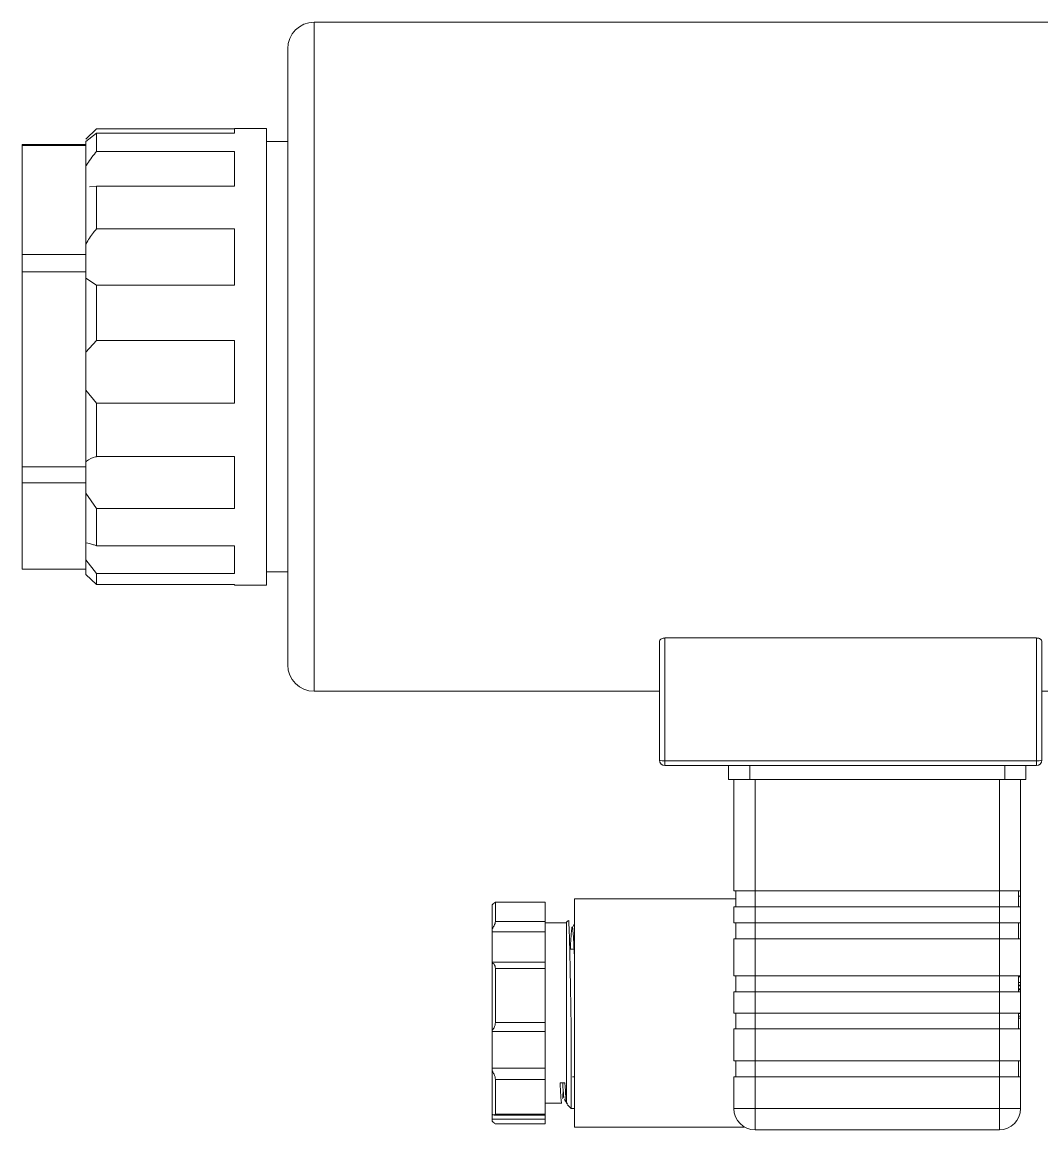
# Model space of a CAD drawing. Header units: millimetres. Extents: x 786 to 1206, y 249 to 546.
# Drawn here: x 1134.39 to 1153.59, y 446.12 to 466.98 of the extents above; entities that cross this region are included whole.
import ezdxf

# ---------------------------------------------------------------- set-up
doc = ezdxf.new("R2010")
doc.units = ezdxf.units.MM

msp = doc.modelspace()

# ---------------------------------------------------------------- linework, layer by layer
at = {"color": 7, "linetype": 'Continuous', "lineweight": 15}
for p, q in [((1154.3545, 466.9806), (1139.8945, 466.9806)), ((1139.3945, 454.8806), (1139.3945, 466.4806)), ((1135.5945, 464.7797), (1135.7945, 464.9699)), ((1138.3945, 464.9699), (1135.7945, 464.9699)), ((1138.9945, 464.9806), (1138.3945, 464.9806)), ((1138.3945, 464.8909), (1138.3945, 464.9806)), ((1138.9945, 456.3806), (1138.9945, 464.9806)), ((1135.7945, 464.8909), (1135.5945, 464.7318)), ((1135.7945, 464.5467), (1135.7945, 464.8909)), ((1138.3945, 464.8909), (1135.7945, 464.8909)), ((1134.3945, 464.6554), (1134.3945, 464.6796)), ((1135.5945, 464.6796), (1134.3945, 464.6796)), ((1134.3945, 462.604), (1134.3945, 464.6554)), ((1135.5945, 464.6554), (1134.3945, 464.6554)), ((1135.5945, 464.2721), (1135.5945, 464.7318)), ((1139.3945, 464.7306), (1138.9945, 464.7306)), ((1138.3945, 464.5467), (1135.7945, 464.5467)), ((1138.3945, 463.89), (1138.3945, 464.5467)), ((1135.5945, 464.2721), (1135.5945, 463.8738)), ((1135.5945, 462.8022), (1135.5945, 463.8738)), ((1135.7945, 463.89), (1135.6639, 463.8794)), ((1135.7945, 463.0877), (1135.7945, 463.89)), ((1138.3945, 463.89), (1135.7945, 463.89)), ((1138.3945, 463.0877), (1135.7945, 463.0877)), ((1138.3945, 462.0291), (1138.3945, 463.0877)), ((1135.5945, 462.8022), (1135.5945, 462.444)), ((1134.3945, 462.2805), (1134.3945, 462.604)), ((1135.5945, 462.604), (1134.3945, 462.604)), ((1134.3945, 458.605), (1134.3945, 462.2805)), ((1135.5945, 462.2805), (1134.3945, 462.2805)), ((1135.5945, 462.444), (1135.5945, 462.1602)), ((1135.7945, 462.0291), (1135.5945, 462.1602)), ((1135.5945, 460.7638), (1135.5945, 462.1602)), ((1135.7945, 460.9836), (1135.7945, 462.0291)), ((1138.3945, 462.0291), (1135.7945, 462.0291)), ((1135.5945, 460.7638), (1135.7945, 460.9836)), ((1138.3945, 460.9836), (1135.7945, 460.9836)), ((1138.3945, 459.8069), (1138.3945, 460.9836)), ((1135.5945, 460.7638), (1135.5945, 460.0502)), ((1135.7945, 459.8069), (1135.5945, 460.0502)), ((1135.5945, 458.703), (1135.5945, 460.0502)), ((1135.7945, 458.7984), (1135.7945, 459.8069)), ((1138.3945, 459.8069), (1135.7945, 459.8069)), ((1138.3945, 458.7984), (1135.7945, 458.7984)), ((1138.3945, 457.8188), (1138.3945, 458.7984)), ((1135.5945, 458.605), (1134.3945, 458.605)), ((1134.3945, 458.3056), (1134.3945, 458.605)), ((1135.5945, 458.703), (1135.5945, 458.453)), ((1134.3945, 456.6815), (1134.3945, 458.3056)), ((1135.5945, 458.3056), (1134.3945, 458.3056)), ((1135.5945, 458.453), (1135.5945, 458.109)), ((1135.7945, 457.8188), (1135.5945, 458.109)), ((1135.5945, 457.1722), (1135.5945, 458.109)), ((1138.3945, 457.8188), (1135.7945, 457.8188)), ((1135.7945, 457.1174), (1135.7945, 457.8188)), ((1135.5945, 457.1722), (1135.5945, 456.8569)), ((1138.3945, 457.1174), (1135.7945, 457.1174)), ((1138.3945, 456.5975), (1138.3945, 457.1174)), ((1135.5945, 456.5814), (1135.5945, 456.8569)), ((1135.7945, 456.5975), (1135.5945, 456.8569)), ((1135.5945, 456.6815), (1134.3945, 456.6815)), ((1138.9945, 456.6306), (1139.3945, 456.6306)), ((1135.5945, 456.5814), (1135.7945, 456.3913)), ((1135.7945, 456.3913), (1135.7945, 456.5975)), ((1138.3945, 456.5975), (1135.7945, 456.5975)), ((1138.3945, 456.3913), (1135.7945, 456.3913)), ((1138.3945, 456.3806), (1138.3945, 456.3913)), ((1138.3945, 456.3806), (1138.9945, 456.3806)), ((1153.4945, 455.3834), (1146.4945, 455.3834)), ((1146.4945, 455.3834), (1146.4945, 453.0718)), ((1153.4945, 453.0718), (1153.4945, 455.3834)), ((1146.3945, 453.0806), (1146.3945, 455.3164)), ((1153.5945, 455.3164), (1153.5945, 453.0806)), ((1139.8945, 454.3806), (1146.3945, 454.3806)), ((1153.5945, 454.3806), (1154.3545, 454.3806)), ((1146.4945, 453.0718), (1153.4945, 453.0718)), ((1146.4945, 453.0718), (1146.4945, 452.9806)), ((1153.4945, 452.9806), (1146.4945, 452.9806)), ((1147.6945, 452.7206), (1147.6945, 452.9806)), ((1148.0945, 452.7206), (1148.0945, 452.9806)), ((1152.8945, 452.7206), (1152.8945, 452.9806)), ((1153.2945, 452.7206), (1153.2945, 452.9806)), ((1153.4945, 453.0718), (1153.4945, 452.9806)), ((1148.0945, 452.7206), (1147.6945, 452.7206)), ((1147.7945, 450.6206), (1147.7945, 452.7206)), ((1152.8945, 452.7206), (1148.0945, 452.7206)), ((1148.1945, 452.7206), (1148.1945, 450.6206)), ((1152.7945, 450.6206), (1152.7945, 452.7206)), ((1153.2945, 452.7206), (1152.8945, 452.7206)), ((1153.1945, 452.7206), (1153.1945, 450.6206)), ((1153.1995, 451.7131), (1153.1945, 451.7131)), ((1153.1945, 451.1509), (1153.1995, 451.1509)), ((1148.1945, 450.6206), (1147.7945, 450.6206)), ((1147.8345, 450.6206), (1147.8345, 450.3206)), ((1152.7945, 450.6206), (1148.1945, 450.6206)), ((1148.1945, 450.6206), (1148.1945, 450.3206)), ((1153.1945, 450.6206), (1152.7945, 450.6206)), ((1152.7945, 450.6206), (1152.7945, 450.3206)), ((1153.1545, 450.6206), (1153.1545, 450.3206)), ((1153.1945, 450.6206), (1153.1945, 450.3206)), ((1144.2445, 450.4083), (1143.3017, 450.4083)), ((1143.3045, 450.0425), (1143.3045, 450.407)), ((1144.2445, 450.407), (1143.3045, 450.407)), ((1144.2445, 450.4083), (1144.2445, 450.407)), ((1144.2445, 450.0425), (1144.2445, 450.407)), ((1147.8345, 450.4706), (1144.7945, 450.4706)), ((1144.7945, 446.1706), (1144.7945, 450.4706)), ((1153.1545, 450.5206), (1153.1945, 450.5206)), ((1143.2445, 449.9043), (1143.2445, 450.3588)), ((1148.1945, 450.3206), (1147.7945, 450.3206)), ((1147.7945, 450.0206), (1147.7945, 450.3206)), ((1152.7945, 450.3206), (1148.1945, 450.3206)), ((1148.1945, 450.3206), (1148.1945, 450.0206)), ((1152.7945, 450.0206), (1152.7945, 450.3206)), ((1153.1945, 450.3206), (1152.7945, 450.3206)), ((1153.1945, 450.3206), (1153.1945, 450.0206)), ((1144.2445, 450.0425), (1143.3045, 450.0425)), ((1144.2445, 450.0425), (1144.2445, 449.8495)), ((1144.6445, 450.0206), (1144.2445, 450.0206)), ((1144.6706, 450.0567), (1144.6445, 450.0306)), ((1144.6445, 446.6465), (1144.6445, 450.0306)), ((1144.7945, 449.9987), (1144.7432, 449.9113)), ((1148.1945, 450.0206), (1147.7945, 450.0206)), ((1147.8345, 450.0206), (1147.8345, 449.7206)), ((1152.7945, 450.0206), (1148.1945, 450.0206)), ((1148.1945, 450.0206), (1148.1945, 449.7206)), ((1153.1945, 450.0206), (1152.7945, 450.0206)), ((1152.7945, 450.0206), (1152.7945, 449.7206)), ((1153.1545, 450.0206), (1153.1545, 449.7206)), ((1153.1945, 450.0206), (1153.1945, 449.7206)), ((1143.2445, 449.9043), (1143.2445, 449.8495)), ((1143.2445, 449.8495), (1143.2445, 449.2777)), ((1144.2445, 449.8495), (1143.2445, 449.8495)), ((1144.2445, 449.8495), (1144.2445, 449.2777)), ((1147.7945, 449.0206), (1147.7945, 449.7206)), ((1148.1945, 449.7206), (1147.7945, 449.7206)), ((1148.1945, 449.7206), (1148.1945, 449.0206)), ((1152.7945, 449.7206), (1148.1945, 449.7206)), ((1152.7945, 449.0206), (1152.7945, 449.7206)), ((1153.1945, 449.7206), (1152.7945, 449.7206)), ((1153.1945, 449.7206), (1153.1945, 449.0206)), ((1144.7863, 449.5206), (1144.7047, 449.5206)), ((1143.2445, 449.2777), (1143.2445, 449.2673)), ((1144.2445, 449.2777), (1143.2445, 449.2777)), ((1143.2445, 447.9988), (1143.2445, 449.2673)), ((1143.3045, 448.1406), (1143.3045, 449.1577)), ((1144.2445, 449.1577), (1143.3045, 449.1577)), ((1144.2445, 449.2777), (1144.2445, 449.1577)), ((1144.2445, 448.1406), (1144.2445, 449.1577)), ((1148.1945, 449.0206), (1147.7945, 449.0206)), ((1147.8345, 449.0206), (1147.8345, 448.7206)), ((1152.7945, 449.0206), (1148.1945, 449.0206)), ((1148.1945, 449.0206), (1148.1945, 448.7206)), ((1153.1945, 449.0206), (1152.7945, 449.0206)), ((1152.7945, 449.0206), (1152.7945, 448.7206)), ((1153.1545, 449.0206), (1153.1545, 448.7206)), ((1153.1945, 449.0009), (1153.1545, 449.0009)), ((1153.1945, 449.0206), (1153.1945, 448.7206)), ((1148.1945, 448.7206), (1147.7945, 448.7206)), ((1147.7945, 448.3206), (1147.7945, 448.7206)), ((1148.1945, 448.7206), (1148.1945, 448.3206)), ((1152.7945, 448.7206), (1148.1945, 448.7206)), ((1152.7945, 448.3206), (1152.7945, 448.7206)), ((1153.1945, 448.7206), (1152.7945, 448.7206)), ((1153.1945, 448.8932), (1153.1545, 448.8932)), ((1153.1995, 448.8456), (1153.1545, 448.8456)), ((1153.1545, 448.8296), (1153.1945, 448.8296)), ((1153.1545, 448.7753), (1153.1945, 448.7753)), ((1153.1545, 448.7603), (1153.1945, 448.7603)), ((1153.1945, 448.7206), (1153.1945, 448.3206)), ((1148.1945, 448.3206), (1147.7945, 448.3206)), ((1147.8345, 448.3206), (1147.8345, 448.0206)), ((1152.7945, 448.3206), (1148.1945, 448.3206)), ((1148.1945, 448.3206), (1148.1945, 448.0206)), ((1153.1945, 448.3206), (1152.7945, 448.3206)), ((1152.7945, 448.3206), (1152.7945, 448.0206)), ((1153.1545, 448.3206), (1153.1545, 448.0206)), ((1153.1945, 448.3133), (1153.1545, 448.3133)), ((1153.1945, 448.3206), (1153.1945, 448.0206)), ((1144.2445, 448.1406), (1143.3045, 448.1406)), ((1144.2445, 448.1406), (1144.2445, 447.9718)), ((1153.1545, 448.2588), (1153.1945, 448.2588)), ((1153.1945, 448.2215), (1153.1545, 448.2215)), ((1143.2445, 447.9988), (1143.2445, 447.9718)), ((1144.2445, 447.9718), (1143.2445, 447.9718)), ((1143.2445, 447.9718), (1143.2445, 447.2808)), ((1144.2445, 447.9718), (1144.2445, 447.2808)), ((1144.7345, 446.5206), (1144.7345, 447.8961)), ((1147.7945, 447.4206), (1147.7945, 448.0206)), ((1148.1945, 448.0206), (1147.7945, 448.0206)), ((1148.1945, 448.0206), (1148.1945, 447.4206)), ((1152.7945, 448.0206), (1148.1945, 448.0206)), ((1152.7945, 447.4206), (1152.7945, 448.0206)), ((1153.1945, 448.0206), (1152.7945, 448.0206)), ((1153.1945, 448.0206), (1153.1945, 447.4206)), ((1143.2445, 447.2808), (1143.2445, 447.229)), ((1144.2445, 447.2808), (1143.2445, 447.2808)), ((1144.2445, 447.2808), (1144.2445, 447.0712)), ((1148.1945, 447.4206), (1147.7945, 447.4206)), ((1147.8345, 447.4206), (1147.8345, 447.1206)), ((1152.7945, 447.4206), (1148.1945, 447.4206)), ((1148.1945, 447.4206), (1148.1945, 447.1206)), ((1153.1945, 447.4206), (1152.7945, 447.4206)), ((1152.7945, 447.4206), (1152.7945, 447.1206)), ((1153.1545, 447.4206), (1153.1545, 447.1206)), ((1153.1945, 447.4206), (1153.1945, 447.1206)), ((1143.2445, 446.4151), (1143.2445, 447.229)), ((1143.3045, 446.4186), (1143.3045, 447.0712)), ((1144.2445, 447.0712), (1143.3045, 447.0712)), ((1144.2445, 446.4186), (1144.2445, 447.0712)), ((1144.7587, 447.1206), (1144.7945, 447.1206)), ((1147.7945, 446.5206), (1147.7945, 447.1206)), ((1148.1945, 447.1206), (1147.7945, 447.1206)), ((1148.1945, 447.1206), (1148.1945, 446.5206)), ((1152.7945, 447.1206), (1148.1945, 447.1206)), ((1152.7945, 446.5206), (1152.7945, 447.1206)), ((1153.1945, 447.1206), (1152.7945, 447.1206)), ((1153.1945, 447.1206), (1153.1945, 446.5206)), ((1144.5233, 447.0048), (1144.6156, 447.0048)), ((1144.2445, 446.6206), (1144.5561, 446.6206)), ((1144.6622, 446.6054), (1144.6445, 446.6465)), ((1143.2445, 446.4151), (1143.2445, 446.3236)), ((1144.2445, 446.4186), (1143.3045, 446.4186)), ((1144.2445, 446.4186), (1144.2445, 446.3997)), ((1144.6649, 446.5901), (1144.7345, 446.5206)), ((1144.7345, 446.5206), (1144.7945, 446.5206)), ((1148.1945, 446.5206), (1147.7945, 446.5206)), ((1148.1945, 446.5206), (1152.7945, 446.5206)), ((1148.1945, 446.5206), (1148.1945, 446.1206)), ((1152.7945, 446.5206), (1153.1945, 446.5206)), ((1152.7945, 446.5206), (1152.7945, 446.1206)), ((1143.2445, 446.3236), (1143.2445, 446.2823)), ((1144.2445, 446.3236), (1143.2445, 446.3236)), ((1143.2859, 446.3997), (1144.2445, 446.3997)), ((1143.3017, 446.2328), (1144.2445, 446.2328)), ((1144.2445, 446.3997), (1144.2445, 446.3236)), ((1144.2445, 446.3236), (1144.2445, 446.2328)), ((1144.7945, 446.1706), (1147.9972, 446.1706)), ((1152.7945, 446.1206), (1148.1945, 446.1206))]:
    msp.add_line(p, q, dxfattribs=at)
at = {"color": 8, "linetype": 'Continuous', "lineweight": 15}
msp.add_line((1139.8945, 454.3806), (1139.8945, 466.9806), dxfattribs=at)
at = {"color": 7, "linetype": 'Continuous', "lineweight": 15}
for centre, radius, start, end in [((1139.8945, 466.4806), 0.5, 90, 180), ((1139.8945, 454.8806), 0.5, 180, 270), ((1146.4697, 453.3653), 0.2945, 255.20504, 274.83102), ((1146.4945, 453.0806), 0.1, 180, 270), ((1153.5193, 453.3653), 0.2945, 265.16873, 284.79521), ((1153.4945, 453.0806), 0.1, 270, 0), ((1148.1945, 446.5206), 0.4, 180, 270), ((1152.7945, 446.5206), 0.4, 270, 0)]:
    msp.add_arc(centre, radius, start, end, dxfattribs=at)
for points, knots in [([(1135.5945, 464.2721), (1135.5975, 464.2771), (1135.6486, 464.3613), (1135.7185, 464.455), (1135.789, 464.5401), (1135.7945, 464.5467)], [0, 0, 0, 0, 0.05435624, 0.92683059, 1, 1, 1, 1]), ([(1135.5945, 462.8022), (1135.6404, 462.8785), (1135.7014, 462.9801), (1135.7759, 463.0662), (1135.7945, 463.0877)], [0, 0, 0, 0, 0.75133648, 1, 1, 1, 1]), ([(1135.5945, 458.703), (1135.5975, 458.7058), (1135.6486, 458.7529), (1135.7185, 458.7836), (1135.789, 458.7973), (1135.7945, 458.7984)], [0, 0, 0, 0, 0.054358, 0.9268312, 1, 1, 1, 1]), ([(1135.5945, 457.1722), (1135.6404, 457.1657), (1135.7014, 457.1571), (1135.7759, 457.1253), (1135.7945, 457.1174)], [0, 0, 0, 0, 0.7513366, 1, 1, 1, 1]), ([(1146.3945, 455.3164), (1146.396, 455.3254), (1146.3989, 455.3419), (1146.4199, 455.3626), (1146.446, 455.3759), (1146.4717, 455.3824), (1146.4879, 455.3831), (1146.4945, 455.3834)], [0, 0, 0, 0, 0.286648, 0.53076094, 0.72535982, 0.88921339, 1, 1, 1, 1]), ([(1153.4945, 455.3834), (1153.504, 455.3828), (1153.5231, 455.3817), (1153.5488, 455.3733), (1153.5709, 455.3607), (1153.5881, 455.3427), (1153.5941, 455.3271), (1153.5944, 455.3179), (1153.5945, 455.3164)], [0, 0, 0, 0, 0.16136024, 0.3221901, 0.49531282, 0.7033638, 0.95412513, 1, 1, 1, 1]), ([(1143.3045, 450.407), (1143.3031, 450.4076), (1143.3004, 450.4087), (1143.2792, 450.3916), (1143.257, 450.3706), (1143.2445, 450.3588)], [0, 0, 0, 0, 0.3048355, 0.6088062, 1, 1, 1, 1]), ([(1143.2445, 449.9043), (1143.257, 449.9237), (1143.2798, 449.9591), (1143.3007, 450.0085), (1143.3032, 450.0316), (1143.3045, 450.0425)], [0, 0, 0, 0, 0.3923335, 0.7137471, 1, 1, 1, 1]), ([(1144.6798, 450.0475), (1144.6807, 450.0539), (1144.6849, 450.0858), (1144.6923, 449.9469), (1144.703, 449.6367), (1144.7125, 449.1581), (1144.7232, 448.5861), (1144.7302, 448.1486), (1144.734, 447.9246), (1144.7345, 447.8961)], [0, 0, 0, 0, 0.0458044, 0.2283434, 0.4133229, 0.5984004, 0.7849799, 0.9725784, 1, 1, 1, 1]), ([(1144.7945, 449.3464), (1144.7882, 449.4948), (1144.7757, 449.7917), (1144.757, 449.9754), (1144.7382, 449.9017), (1144.725, 449.7224), (1144.7181, 449.5388), (1144.7174, 449.5206)], [0, 0, 0, 0, 0.2432905, 0.4865812, 0.7298717, 0.9731625, 1, 1, 1, 1]), ([(1143.3045, 449.1577), (1143.3031, 449.1738), (1143.3004, 449.206), (1143.2792, 449.2453), (1143.257, 449.2594), (1143.2445, 449.2673)], [0, 0, 0, 0, 0.3049376, 0.6089169, 1, 1, 1, 1]), ([(1153.1945, 449.0009), (1153.1945, 449.0076), (1153.1945, 449.021), (1153.1945, 449.0379), (1153.1945, 449.0399), (1153.1945, 449.0411)], [0, 0, 0, 0, 0.2807192, 0.5608834, 1, 1, 1, 1]), ([(1143.2445, 447.9988), (1143.257, 448.0122), (1143.2798, 448.0365), (1143.3007, 448.0877), (1143.3032, 448.1236), (1143.3045, 448.1406)], [0, 0, 0, 0, 0.3923253, 0.7137503, 1, 1, 1, 1]), ([(1143.3045, 447.0712), (1143.3031, 447.0868), (1143.3004, 447.1179), (1143.2792, 447.1743), (1143.257, 447.2093), (1143.2445, 447.229)], [0, 0, 0, 0, 0.3049358, 0.6089175, 1, 1, 1, 1]), ([(1144.5233, 447.0048), (1144.5273, 446.921), (1144.5355, 446.7519), (1144.5469, 446.6308), (1144.5536, 446.6332), (1144.5561, 446.6341)], [0, 0, 0, 0, 0.3795507, 0.7656989, 1, 1, 1, 1]), ([(1144.5705, 446.7087), (1144.5713, 446.7148), (1144.575, 446.7409), (1144.5788, 446.8151), (1144.5817, 446.8721)], [0, 0, 0, 0, 0.2327305, 1, 1, 1, 1]), ([(1144.5998, 446.7318), (1144.5959, 446.7337), (1144.5871, 446.738), (1144.5783, 446.9089), (1144.5734, 447.0048)], [0, 0, 0, 0, 0.4390129, 1, 1, 1, 1]), ([(1144.6445, 446.6269), (1144.6395, 446.655), (1144.6297, 446.711), (1144.6203, 446.9073), (1144.6156, 447.0048)], [0, 0, 0, 0, 0.5035171, 1, 1, 1, 1]), ([(1144.6, 446.7026), (1144.6173, 446.6726), (1144.6366, 446.6393), (1144.6558, 446.606), (1144.6577, 446.6028)], [0, 0, 0, 0, 0.9027184, 1, 1, 1, 1]), ([(1143.2445, 446.4151), (1143.257, 446.409), (1143.2798, 446.3979), (1143.3007, 446.3997), (1143.3032, 446.4126), (1143.3045, 446.4186)], [0, 0, 0, 0, 0.39233096, 0.71374033, 1, 1, 1, 1]), ([(1143.3017, 446.2346), (1143.3008, 446.2344), (1143.2983, 446.2339), (1143.279, 446.2498), (1143.2569, 446.2706), (1143.2445, 446.2823)], [0, 0, 0, 0, 0.20332879, 0.55168328, 1, 1, 1, 1])]:
    msp.add_open_spline(points, degree=3, knots=knots, dxfattribs=at)

doc.saveas('drawing.dxf')
